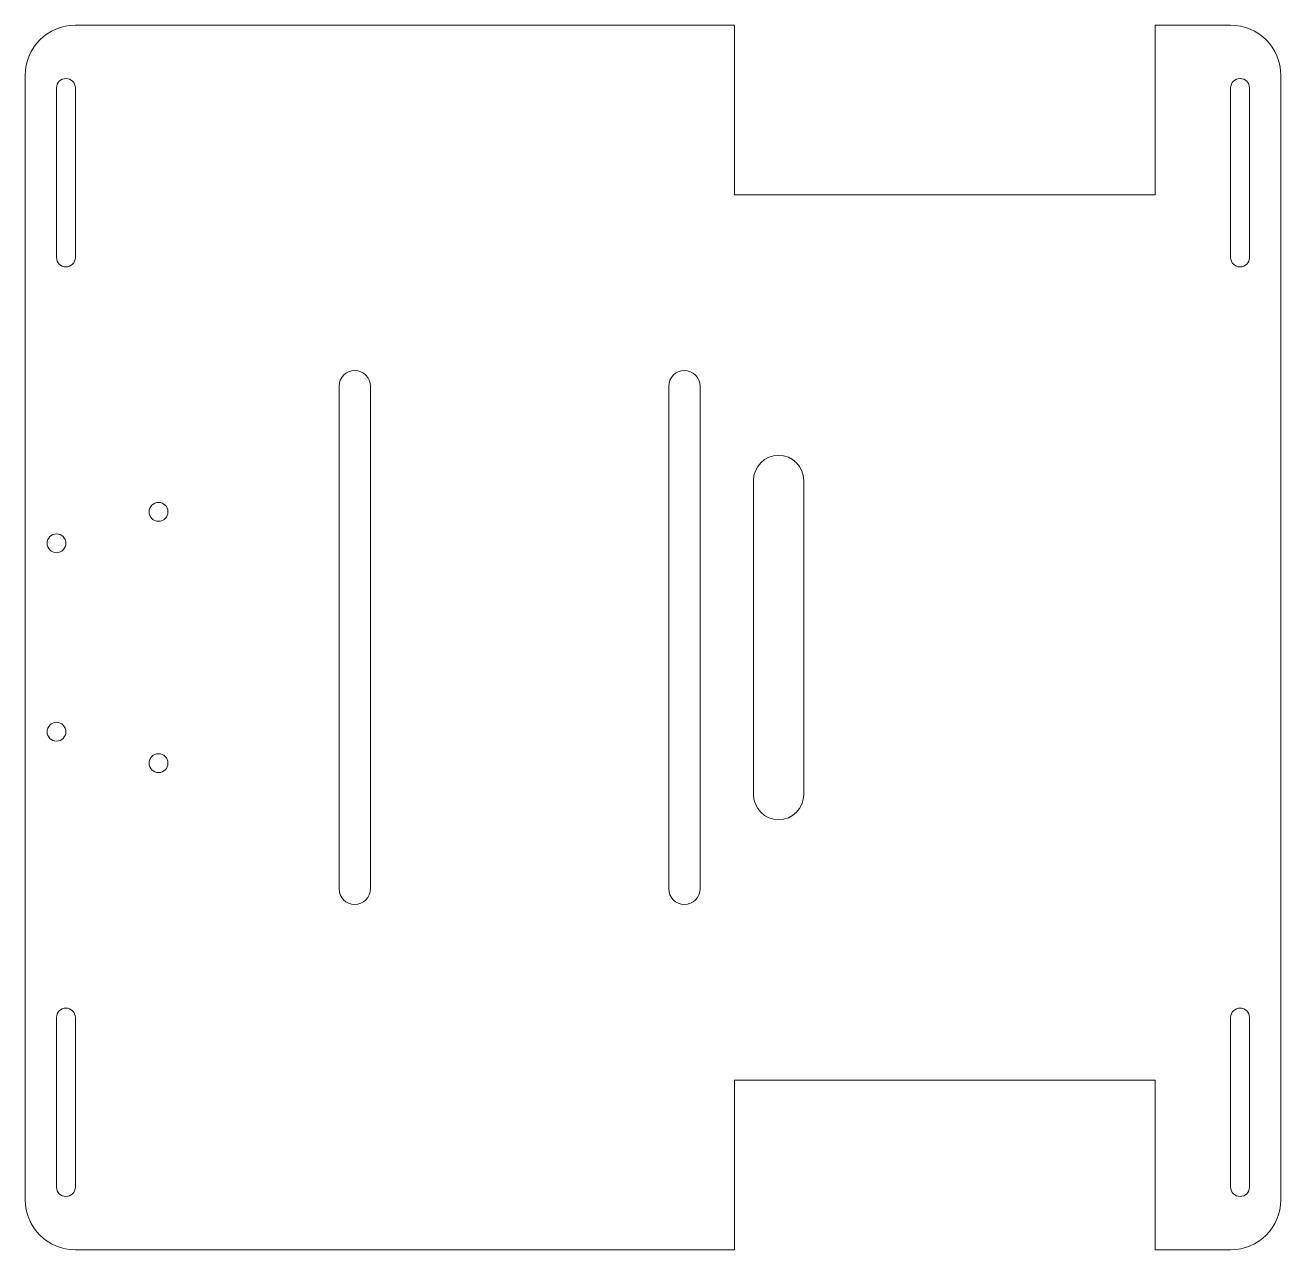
# Model space of a CAD drawing. Header units: millimetres. Extents: x -100 to 100, y -98 to 98.
import ezdxf

# ---------------------------------------------------------------- set-up
doc = ezdxf.new("R2010")
doc.units = ezdxf.units.MM

msp = doc.modelspace()

# ---------------------------------------------------------------- linework, layer by layer
at = {"color": 7, "linetype": 'Continuous', "lineweight": 15}
for p, q in [((13, 97.5), (-92, 97.5)), ((13, 70.5), (13, 97.5)), ((80, 97.5), (80, 70.5)), ((92, 97.5), (80, 97.5)), ((-100, 89.5), (-100, -89.5)), ((100, -89.5), (100, 89.5)), ((-95, 87.5), (-95, 60.5)), ((-92, 60.5), (-92, 87.5)), ((92, 87.5), (92, 60.5)), ((95, 60.5), (95, 87.5)), ((80, 70.5), (13, 70.5)), ((-50, -40), (-50, 40)), ((-45, 40), (-45, -40)), ((2.5, -40), (2.5, 40)), ((7.5, 40), (7.5, -40)), ((16, -25), (16, 25)), ((24, 25), (24, -25)), ((-95, -60.5), (-95, -87.5)), ((-92, -87.5), (-92, -60.5)), ((92, -60.5), (92, -87.5)), ((95, -87.5), (95, -60.5)), ((13, -70.5), (80, -70.5)), ((13, -97.5), (13, -70.5)), ((80, -70.5), (80, -97.5)), ((-92, -97.5), (13, -97.5)), ((80, -97.5), (92, -97.5))]:
    msp.add_line(p, q, dxfattribs=at)
for centre in [(-78.75, 20), (-95, 15), (-95, -15), (-78.75, -20)]:
    msp.add_circle(centre, 1.5, dxfattribs=at)
for centre, radius, start, end in [((-92, 89.5), 8, 90, 180), ((92, 89.5), 8, 0, 90), ((-93.5, 87.5), 1.5, 0, 180), ((93.5, 87.5), 1.5, 0, 180), ((-93.5, 60.5), 1.5, 180, 0), ((93.5, 60.5), 1.5, 180, 0), ((-47.5, 40), 2.5, 0, 180), ((5, 40), 2.5, 0, 180), ((20, 25), 4, 0, 180), ((20, -25), 4, 180, 0), ((-47.5, -40), 2.5, 180, 0), ((5, -40), 2.5, 180, 0), ((-93.5, -60.5), 1.5, 0, 180), ((93.5, -60.5), 1.5, 0, 180), ((-93.5, -87.5), 1.5, 180, 0), ((93.5, -87.5), 1.5, 180, 0), ((-92, -89.5), 8, 180, 270), ((92, -89.5), 8, 270, 0)]:
    msp.add_arc(centre, radius, start, end, dxfattribs=at)

doc.saveas('drawing.dxf')
